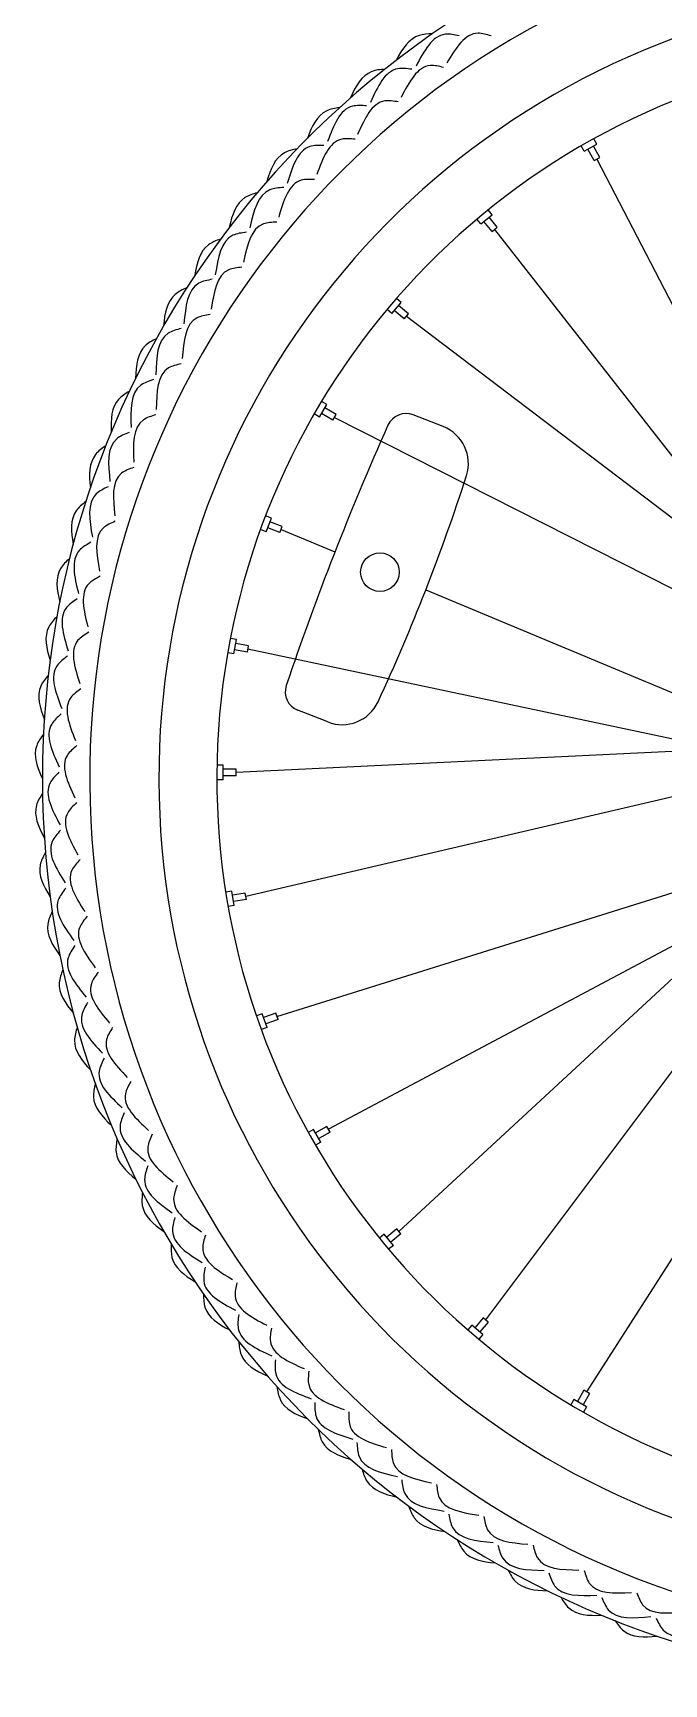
# Model space of a CAD drawing. Header units: millimetres. Extents: x -1488 to 354, y -1 to 1042.
# Drawn here: x -1488 to -1249, y 3 to 627 of the extents above; entities that cross this region are included whole.
import ezdxf

# ---------------------------------------------------------------- set-up
doc = ezdxf.new("R2010")
doc.units = ezdxf.units.MM
doc.layers.add('ceco.net 420', color=7, linetype='Continuous')

msp = doc.modelspace()

# ---------------------------------------------------------------- linework, layer by layer
at = {"layer": 'ceco.net 420'}
for p, q in [((-1274.64, 585.31), (-1275.8, 587.35)), ((-1279.43, 582.6), (-1280.59, 584.64)), ((-1279.43, 582.6), (-1274.64, 585.31)), ((-1275.68, 579.06), (-1278.11, 583.35)), ((-1273.53, 580.28), (-1275.96, 584.57)), ((-1275.68, 579.06), (-1273.53, 580.28)), ((-1274.61, 579.67), (-1181.57, 399.94)), ((-1318.55, 555.11), (-1320.04, 556.92)), ((-1318.55, 555.11), (-1314.3, 558.61)), ((-1314.24, 552.27), (-1317.38, 556.07)), ((-1314.3, 558.61), (-1315.79, 560.42)), ((-1312.33, 553.85), (-1315.47, 557.65)), ((-1314.24, 552.27), (-1312.33, 553.85)), ((-1187.5, 392.3), (-1313.28, 553.06)), ((-1352.29, 521.24), (-1348.72, 525.43)), ((-1348.72, 525.43), (-1350.5, 526.95)), ((-1352.29, 521.24), (-1354.07, 522.77)), ((-1347.56, 519.2), (-1351.31, 522.4)), ((-1345.95, 521.08), (-1349.7, 524.28)), ((-1347.56, 519.2), (-1345.95, 521.08)), ((-1182.45, 395.3), (-1346.75, 520.14)), ((-1376.85, 486.78), (-1378.87, 487.97)), ((-1379.64, 482.03), (-1381.66, 483.22)), ((-1379.64, 482.03), (-1376.85, 486.78)), ((-1374.63, 480.84), (-1378.88, 483.34)), ((-1373.37, 482.97), (-1377.62, 485.47)), ((-1374.63, 480.84), (-1373.37, 482.97)), ((-1374, 481.9), (-1189.77, 388.67)), ((-1332.82, 478.43), (-1344.13, 482.85)), ((-1397.85, 443.82), (-1400.04, 444.64)), ((-1399.77, 438.67), (-1397.85, 443.82)), ((-1399.77, 438.67), (-1401.97, 439.49)), ((-1394.62, 438.36), (-1399.24, 440.09)), ((-1393.76, 440.68), (-1398.38, 442.41)), ((-1394.62, 438.36), (-1393.76, 440.68)), ((-1394.19, 439.52), (-1373.79, 431.02)), ((-1339.38, 416.67), (-1203.74, 360.13)), ((-1411.06, 397.88), (-1413.37, 398.31)), ((-1412.06, 392.47), (-1411.06, 397.88)), ((-1406.94, 393.06), (-1411.79, 393.96)), ((-1406.49, 395.49), (-1411.34, 396.39)), ((-1406.94, 393.06), (-1406.49, 395.49)), ((-1205.76, 351.72), (-1406.72, 394.28)), ((-1412.06, 392.47), (-1414.37, 392.89)), ((-1376.53, 366.68), (-1387.84, 371.1)), ((-1204.83, 357.54), (-1411.19, 347.54)), ((-1416.1, 350.34), (-1418.45, 350.36)), ((-1416.15, 344.83), (-1416.1, 350.34)), ((-1416.15, 344.83), (-1418.49, 344.85)), ((-1411.21, 346.31), (-1416.14, 346.35)), ((-1411.19, 348.78), (-1416.11, 348.82)), ((-1411.21, 346.31), (-1411.19, 348.78)), ((-1407.49, 300.74), (-1206.41, 347.75)), ((-1395.72, 255.3), (-1214.86, 311.87)), ((-1206.67, 306.16), (-1349.62, 173.91)), ((-1412.81, 302.64), (-1415.12, 302.25)), ((-1411.9, 297.21), (-1412.81, 302.64)), ((-1407.7, 301.97), (-1412.56, 301.15)), ((-1407.29, 299.52), (-1407.7, 301.97)), ((-1204.03, 304.31), (-1376.23, 212.59)), ((-1411.9, 297.21), (-1414.21, 296.83)), ((-1407.29, 299.52), (-1412.15, 298.71)), ((-1316.7, 140.44), (-1197.39, 299.68)), ((-1278.47, 113.2), (-1175.82, 273.51)), ((-1401.28, 256.24), (-1403.49, 255.46)), ((-1399.44, 251.06), (-1401.28, 256.24)), ((-1396.13, 256.47), (-1400.78, 254.82)), ((-1395.3, 254.13), (-1396.13, 256.47)), ((-1399.44, 251.06), (-1401.65, 250.27)), ((-1395.3, 254.13), (-1399.95, 252.48)), ((-1381.87, 212.55), (-1383.91, 211.4)), ((-1379.16, 207.76), (-1381.87, 212.55)), ((-1376.84, 213.67), (-1381.13, 211.24)), ((-1375.62, 211.51), (-1376.84, 213.67)), ((-1379.16, 207.76), (-1381.2, 206.61)), ((-1375.62, 211.51), (-1379.91, 209.08)), ((-1355.17, 172.9), (-1356.98, 171.4)), ((-1351.67, 168.65), (-1355.17, 172.9)), ((-1350.41, 174.86), (-1354.21, 171.73)), ((-1351.67, 168.65), (-1353.48, 167.16)), ((-1348.83, 172.96), (-1352.63, 169.82)), ((-1348.83, 172.96), (-1350.41, 174.86)), ((-1321.99, 138.48), (-1323.51, 136.69)), ((-1317.81, 134.9), (-1321.99, 138.48)), ((-1317.64, 141.24), (-1320.84, 137.49)), ((-1315.76, 139.64), (-1318.96, 135.89)), ((-1315.76, 139.64), (-1317.64, 141.24)), ((-1317.81, 134.9), (-1319.33, 133.12)), ((-1279.53, 113.82), (-1282.03, 109.57)), ((-1277.4, 112.57), (-1279.9, 108.32)), ((-1277.4, 112.57), (-1279.53, 113.82)), ((-1283.34, 110.34), (-1284.53, 108.32)), ((-1278.6, 107.55), (-1283.34, 110.34)), ((-1278.6, 107.55), (-1279.78, 105.53))]:
    msp.add_line(p, q, dxfattribs=at)
msp.add_circle((-1356.77, 423.37), 7.3, dxfattribs=at)
for centre, radius, start, end in [((-1141.88, 345.32), 342.61, 30.05739, 339.95745), ((-1141.88, 345.32), 324.72, 30.25968, 337.84604), ((-1141.88, 345.32), 298.54, 30.59964, 334.59776), ((-1141.88, 345.32), 276.61, 30.93406, 331.03909), ((-1346.86, 475.87), 7.5, 68.63811, 155.9155), ((-337.83, 24.84), 1112.75, 155.9155, 161.36073), ((-1338.29, 464.46), 15, 342.16603, 68.63811), ((-2034.44, 688.43), 746.29, 335.1102, 342.16603), ((-1385.11, 378.08), 7.5, 161.36073, 248.63811), ((-1371.07, 380.65), 15, 248.63811, 335.1102)]:
    msp.add_arc(centre, radius, start, end, dxfattribs=at)
for points, knots in [([(-1336.9, 627), (-1338.67, 626.99), (-1344.82, 626.67), (-1348.31, 621.38), (-1350.54, 617.05)], [1.290026, 1.290026, 1.290026, 1.290026, 6.384144, 19.446481, 19.446481, 19.446481, 19.446481]), ([(-1326.75, 626.31), (-1328.57, 626.67), (-1336.02, 628.17), (-1340.05, 620.57), (-1343.1, 614.83)], [0, 0, 0, 0, 5.278026, 21.651368, 21.651368, 21.651368, 21.651368]), ([(-1314.65, 626.22), (-1316.36, 626.74), (-1323.57, 628.94), (-1328.06, 621.58), (-1331.48, 615.97)], [0, 0, 0, 0, 5.072032, 21.445374, 21.445374, 21.445374, 21.445374]), ([(-1354.91, 613.64), (-1356.67, 613.51), (-1362.79, 612.8), (-1365.93, 607.28), (-1367.87, 602.82)], [1.290026, 1.290026, 1.290026, 1.290026, 6.384144, 19.446481, 19.446481, 19.446481, 19.446481]), ([(-1344.73, 613.61), (-1346.57, 613.86), (-1354.11, 614.87), (-1357.63, 607.02), (-1360.3, 601.09)], [0, 0, 0, 0, 5.278026, 21.651368, 21.651368, 21.651368, 21.651368]), ([(-1332.65, 614.32), (-1334.39, 614.73), (-1341.73, 616.45), (-1345.73, 608.82), (-1348.78, 602.99)], [0, 0, 0, 0, 5.072032, 21.445374, 21.445374, 21.445374, 21.445374]), ([(-1361.84, 599.77), (-1363.69, 599.9), (-1371.28, 600.41), (-1374.29, 592.35), (-1376.56, 586.26)], [0, 0, 0, 0, 5.278026, 21.651368, 21.651368, 21.651368, 21.651368]), ([(-1349.84, 601.27), (-1351.6, 601.56), (-1359.04, 602.8), (-1362.53, 594.92), (-1365.19, 588.9)], [0, 0, 0, 0, 5.072032, 21.445374, 21.445374, 21.445374, 21.445374]), ([(-1372, 599.13), (-1373.75, 598.89), (-1379.81, 597.78), (-1382.58, 592.07), (-1384.23, 587.48)], [1.290026, 1.290026, 1.290026, 1.290026, 6.384144, 19.446481, 19.446481, 19.446481, 19.446481]), ([(-1366.13, 587.12), (-1367.91, 587.3), (-1375.41, 588.04), (-1378.38, 579.95), (-1380.64, 573.78)], [0, 0, 0, 0, 5.072032, 21.445374, 21.445374, 21.445374, 21.445374]), ([(-1388.11, 583.54), (-1389.84, 583.18), (-1395.81, 581.67), (-1398.2, 575.8), (-1399.55, 571.12)], [1.290026, 1.290026, 1.290026, 1.290026, 6.384144, 19.446481, 19.446481, 19.446481, 19.446481]), ([(-1378.02, 584.84), (-1379.87, 584.85), (-1387.47, 584.86), (-1389.95, 576.62), (-1391.82, 570.39)], [0, 0, 0, 0, 5.278026, 21.651368, 21.651368, 21.651368, 21.651368]), ([(-1393.18, 568.88), (-1395.03, 568.77), (-1402.61, 568.28), (-1404.54, 559.9), (-1406, 553.57)], [0, 0, 0, 0, 5.278026, 21.651368, 21.651368, 21.651368, 21.651368]), ([(-1381.47, 571.94), (-1383.25, 572), (-1390.79, 572.25), (-1393.22, 563.98), (-1395.07, 557.67)], [0, 0, 0, 0, 5.072032, 21.445374, 21.445374, 21.445374, 21.445374]), ([(-1403.16, 566.92), (-1404.87, 566.46), (-1410.73, 564.56), (-1412.73, 558.54), (-1413.76, 553.78)], [1.290026, 1.290026, 1.290026, 1.290026, 6.384144, 19.446481, 19.446481, 19.446481, 19.446481]), ([(-1407.26, 551.97), (-1409.1, 551.73), (-1416.64, 550.75), (-1418.02, 542.27), (-1419.06, 535.85)], [0, 0, 0, 0, 5.278026, 21.651368, 21.651368, 21.651368, 21.651368]), ([(-1395.77, 555.78), (-1397.56, 555.72), (-1405.1, 555.48), (-1406.98, 547.08), (-1408.42, 540.66)], [0, 0, 0, 0, 5.072032, 21.445374, 21.445374, 21.445374, 21.445374]), ([(-1417.1, 549.36), (-1418.77, 548.78), (-1424.49, 546.51), (-1426.09, 540.37), (-1426.82, 535.55)], [1.290026, 1.290026, 1.290026, 1.290026, 6.384144, 19.446481, 19.446481, 19.446481, 19.446481]), ([(-1409, 538.72), (-1410.77, 538.55), (-1418.28, 537.82), (-1419.61, 529.31), (-1420.63, 522.81)], [0, 0, 0, 0, 5.072032, 21.445374, 21.445374, 21.445374, 21.445374]), ([(-1420.21, 534.17), (-1422.03, 533.81), (-1429.49, 532.34), (-1430.31, 523.78), (-1430.92, 517.31)], [0, 0, 0, 0, 5.278026, 21.651368, 21.651368, 21.651368, 21.651368]), ([(-1429.85, 530.92), (-1431.48, 530.24), (-1437.04, 527.59), (-1438.24, 521.36), (-1438.65, 516.51)], [1.290026, 1.290026, 1.290026, 1.290026, 6.384144, 19.446481, 19.446481, 19.446481, 19.446481]), ([(-1421.07, 520.84), (-1422.83, 520.55), (-1430.28, 519.33), (-1431.05, 510.75), (-1431.64, 504.2)], [0, 0, 0, 0, 5.072032, 21.445374, 21.445374, 21.445374, 21.445374]), ([(-1431.96, 515.56), (-1433.75, 515.09), (-1441.1, 513.13), (-1441.36, 504.54), (-1441.55, 498.04)], [0, 0, 0, 0, 5.278026, 21.651368, 21.651368, 21.651368, 21.651368]), ([(-1441.38, 511.69), (-1442.96, 510.9), (-1448.33, 507.9), (-1449.12, 501.6), (-1449.21, 496.73)], [1.290026, 1.290026, 1.290026, 1.290026, 6.384144, 19.446481, 19.446481, 19.446481, 19.446481]), ([(-1431.96, 502.2), (-1433.69, 501.8), (-1441.04, 500.09), (-1441.25, 491.48), (-1441.41, 484.9)], [0, 0, 0, 0, 5.072032, 21.445374, 21.445374, 21.445374, 21.445374]), ([(-1442.48, 496.23), (-1444.23, 495.63), (-1451.44, 493.2), (-1451.13, 484.61), (-1450.9, 478.11)], [0, 0, 0, 0, 5.278026, 21.651368, 21.651368, 21.651368, 21.651368]), ([(-1451.62, 491.75), (-1453.14, 490.85), (-1458.31, 487.51), (-1458.69, 481.17), (-1458.45, 476.31)], [1.290026, 1.290026, 1.290026, 1.290026, 6.384144, 19.446481, 19.446481, 19.446481, 19.446481]), ([(-1441.6, 482.9), (-1443.3, 482.38), (-1450.52, 480.2), (-1450.17, 471.59), (-1449.9, 465.02)], [0, 0, 0, 0, 5.072032, 21.445374, 21.445374, 21.445374, 21.445374]), ([(-1451.7, 476.24), (-1453.42, 475.54), (-1460.45, 472.64), (-1459.58, 464.09), (-1458.92, 457.62)], [0, 0, 0, 0, 5.278026, 21.651368, 21.651368, 21.651368, 21.651368]), ([(-1460.53, 471.18), (-1461.99, 470.19), (-1466.93, 466.51), (-1466.89, 460.16), (-1466.34, 455.32)], [1.290026, 1.290026, 1.290026, 1.290026, 6.384144, 19.446481, 19.446481, 19.446481, 19.446481]), ([(-1449.95, 463), (-1451.62, 462.37), (-1458.68, 459.72), (-1457.77, 451.15), (-1457.07, 444.61)], [0, 0, 0, 0, 5.072032, 21.445374, 21.445374, 21.445374, 21.445374]), ([(-1468.08, 450.07), (-1469.48, 448.98), (-1474.16, 444.99), (-1473.71, 438.66), (-1472.84, 433.87)], [1.290026, 1.290026, 1.290026, 1.290026, 6.384144, 19.446481, 19.446481, 19.446481, 19.446481]), ([(-1459.6, 455.7), (-1461.27, 454.88), (-1468.09, 451.53), (-1466.67, 443.05), (-1465.59, 436.64)], [0, 0, 0, 0, 5.278026, 21.651368, 21.651368, 21.651368, 21.651368]), ([(-1456.99, 442.6), (-1458.62, 441.86), (-1465.49, 438.76), (-1464.01, 430.27), (-1462.89, 423.79)], [0, 0, 0, 0, 5.072032, 21.445374, 21.445374, 21.445374, 21.445374]), ([(-1466.14, 434.68), (-1467.75, 433.76), (-1474.34, 429.97), (-1472.36, 421.6), (-1470.87, 415.27)], [0, 0, 0, 0, 5.278026, 21.651368, 21.651368, 21.651368, 21.651368]), ([(-1474.23, 428.51), (-1475.55, 427.33), (-1479.97, 423.04), (-1479.1, 416.76), (-1477.93, 412.03)], [1.290026, 1.290026, 1.290026, 1.290026, 6.384144, 19.446481, 19.446481, 19.446481, 19.446481]), ([(-1462.68, 421.78), (-1464.25, 420.94), (-1470.91, 417.39), (-1468.88, 409.02), (-1467.33, 402.62)], [0, 0, 0, 0, 5.072032, 21.445374, 21.445374, 21.445374, 21.445374]), ([(-1471.29, 413.28), (-1472.84, 412.26), (-1479.17, 408.04), (-1476.65, 399.82), (-1474.74, 393.6)], [0, 0, 0, 0, 5.278026, 21.651368, 21.651368, 21.651368, 21.651368]), ([(-1478.96, 406.59), (-1480.2, 405.33), (-1484.33, 400.76), (-1483.05, 394.55), (-1481.57, 389.91)], [1.290026, 1.290026, 1.290026, 1.290026, 6.384144, 19.446481, 19.446481, 19.446481, 19.446481]), ([(-1466.99, 400.64), (-1468.51, 399.7), (-1474.92, 395.72), (-1472.34, 387.49), (-1470.38, 381.22)], [0, 0, 0, 0, 5.072032, 21.445374, 21.445374, 21.445374, 21.445374]), ([(-1475.03, 391.59), (-1476.51, 390.47), (-1482.55, 385.85), (-1479.49, 377.81), (-1477.19, 371.73)], [0, 0, 0, 0, 5.278026, 21.651368, 21.651368, 21.651368, 21.651368]), ([(-1482.25, 384.41), (-1483.4, 383.08), (-1487.22, 378.25), (-1485.54, 372.13), (-1483.76, 367.6)], [1.290026, 1.290026, 1.290026, 1.290026, 6.384144, 19.446481, 19.446481, 19.446481, 19.446481]), ([(-1469.91, 379.25), (-1471.36, 378.22), (-1477.5, 373.83), (-1474.4, 365.79), (-1472.03, 359.65)], [0, 0, 0, 0, 5.072032, 21.445374, 21.445374, 21.445374, 21.445374]), ([(-1477.35, 369.71), (-1478.74, 368.49), (-1484.47, 363.48), (-1480.9, 355.66), (-1478.2, 349.74)], [0, 0, 0, 0, 5.278026, 21.651368, 21.651368, 21.651368, 21.651368]), ([(-1484.07, 362.07), (-1485.14, 360.66), (-1488.64, 355.59), (-1486.56, 349.6), (-1484.48, 345.19)], [1.290026, 1.290026, 1.290026, 1.290026, 6.384144, 19.446481, 19.446481, 19.446481, 19.446481]), ([(-1471.43, 357.73), (-1472.81, 356.6), (-1478.65, 351.82), (-1475.02, 344), (-1472.26, 338.03)], [0, 0, 0, 0, 5.072032, 21.445374, 21.445374, 21.445374, 21.445374]), ([(-1478.22, 347.71), (-1479.54, 346.4), (-1484.92, 341.04), (-1480.85, 333.47), (-1477.77, 327.74)], [0, 0, 0, 0, 5.278026, 21.651368, 21.651368, 21.651368, 21.651368]), ([(-1484.44, 339.65), (-1485.41, 338.18), (-1488.57, 332.89), (-1486.1, 327.04), (-1483.74, 322.78)], [1.290026, 1.290026, 1.290026, 1.290026, 6.384144, 19.446481, 19.446481, 19.446481, 19.446481]), ([(-1471.54, 336.15), (-1472.84, 334.93), (-1478.35, 329.78), (-1474.22, 322.21), (-1471.07, 316.44)], [0, 0, 0, 0, 5.072032, 21.445374, 21.445374, 21.445374, 21.445374]), ([(-1477.66, 325.71), (-1478.88, 324.32), (-1483.91, 318.61), (-1479.35, 311.32), (-1475.9, 305.81)], [0, 0, 0, 0, 5.278026, 21.651368, 21.651368, 21.651368, 21.651368]), ([(-1483.33, 317.26), (-1484.21, 315.72), (-1487.01, 310.24), (-1484.17, 304.57), (-1481.54, 300.47)], [1.290026, 1.290026, 1.290026, 1.290026, 6.384144, 19.446481, 19.446481, 19.446481, 19.446481]), ([(-1470.23, 314.61), (-1471.45, 313.3), (-1476.61, 307.8), (-1472, 300.53), (-1468.48, 294.97)], [0, 0, 0, 0, 5.072032, 21.445374, 21.445374, 21.445374, 21.445374]), ([(-1475.66, 303.79), (-1476.79, 302.32), (-1481.43, 296.3), (-1476.4, 289.32), (-1472.6, 284.05)], [0, 0, 0, 0, 5.278026, 21.651368, 21.651368, 21.651368, 21.651368]), ([(-1480.77, 294.99), (-1481.54, 293.4), (-1483.98, 287.74), (-1480.77, 282.27), (-1477.88, 278.35)], [1.290026, 1.290026, 1.290026, 1.290026, 6.384144, 19.446481, 19.446481, 19.446481, 19.446481]), ([(-1467.52, 293.2), (-1468.65, 291.82), (-1473.44, 285.99), (-1468.36, 279.03), (-1464.49, 273.72)], [0, 0, 0, 0, 5.072032, 21.445374, 21.445374, 21.445374, 21.445374]), ([(-1472.23, 282.05), (-1473.26, 280.51), (-1477.5, 274.2), (-1472.02, 267.56), (-1467.88, 262.55)], [0, 0, 0, 0, 5.278026, 21.651368, 21.651368, 21.651368, 21.651368]), ([(-1476.75, 272.93), (-1477.42, 271.29), (-1479.48, 265.49), (-1475.92, 260.24), (-1472.78, 256.52)], [1.290026, 1.290026, 1.290026, 1.290026, 6.384144, 19.446481, 19.446481, 19.446481, 19.446481]), ([(-1463.41, 272.01), (-1464.45, 270.56), (-1468.85, 264.43), (-1463.33, 257.82), (-1459.11, 252.77)], [0, 0, 0, 0, 5.072032, 21.445374, 21.445374, 21.445374, 21.445374]), ([(-1467.38, 260.58), (-1468.31, 258.98), (-1472.13, 252.4), (-1466.23, 246.14), (-1461.77, 241.4)], [0, 0, 0, 0, 5.278026, 21.651368, 21.651368, 21.651368, 21.651368]), ([(-1471.3, 251.19), (-1471.86, 249.51), (-1473.54, 243.58), (-1469.64, 238.58), (-1466.26, 235.07)], [1.290026, 1.290026, 1.290026, 1.290026, 6.384144, 19.446481, 19.446481, 19.446481, 19.446481]), ([(-1457.93, 251.14), (-1458.87, 249.62), (-1462.86, 243.22), (-1456.92, 236.98), (-1452.38, 232.22)], [0, 0, 0, 0, 5.072032, 21.445374, 21.445374, 21.445374, 21.445374]), ([(-1461.14, 239.47), (-1461.97, 237.81), (-1465.34, 231), (-1459.05, 225.14), (-1454.29, 220.7)], [0, 0, 0, 0, 5.278026, 21.651368, 21.651368, 21.651368, 21.651368]), ([(-1464.44, 229.84), (-1464.89, 228.13), (-1466.17, 222.11), (-1461.96, 217.37), (-1458.36, 214.09)], [1.290026, 1.290026, 1.290026, 1.290026, 6.384144, 19.446481, 19.446481, 19.446481, 19.446481]), ([(-1451.09, 230.67), (-1451.94, 229.1), (-1455.5, 222.45), (-1449.16, 216.61), (-1444.32, 212.16)], [0, 0, 0, 0, 5.072032, 21.445374, 21.445374, 21.445374, 21.445374]), ([(-1453.54, 218.82), (-1454.25, 217.11), (-1457.17, 210.09), (-1450.51, 204.65), (-1445.47, 200.54)], [0, 0, 0, 0, 5.278026, 21.651368, 21.651368, 21.651368, 21.651368]), ([(-1456.19, 208.99), (-1456.53, 207.26), (-1457.42, 201.16), (-1452.91, 196.71), (-1449.1, 193.67)], [1.290026, 1.290026, 1.290026, 1.290026, 6.384144, 19.446481, 19.446481, 19.446481, 19.446481]), ([(-1442.93, 210.69), (-1443.67, 209.07), (-1446.79, 202.2), (-1440.08, 196.79), (-1434.96, 192.66)], [0, 0, 0, 0, 5.072032, 21.445374, 21.445374, 21.445374, 21.445374]), ([(-1444.6, 198.7), (-1445.2, 196.95), (-1447.65, 189.75), (-1440.65, 184.77), (-1435.35, 180.99)], [0, 0, 0, 0, 5.278026, 21.651368, 21.651368, 21.651368, 21.651368]), ([(-1446.61, 188.73), (-1446.83, 186.97), (-1447.32, 180.83), (-1442.52, 176.68), (-1438.52, 173.9)], [1.290026, 1.290026, 1.290026, 1.290026, 6.384144, 19.446481, 19.446481, 19.446481, 19.446481]), ([(-1433.48, 191.29), (-1434.11, 189.62), (-1436.78, 182.56), (-1429.73, 177.6), (-1424.35, 173.82)], [0, 0, 0, 0, 5.072032, 21.445374, 21.445374, 21.445374, 21.445374]), ([(-1434.36, 179.22), (-1434.84, 177.43), (-1436.83, 170.09), (-1429.51, 165.57), (-1423.98, 162.15)], [0, 0, 0, 0, 5.278026, 21.651368, 21.651368, 21.651368, 21.651368]), ([(-1435.71, 169.13), (-1435.82, 167.37), (-1435.9, 161.21), (-1430.85, 157.38), (-1426.67, 154.87)], [1.290026, 1.290026, 1.290026, 1.290026, 6.384144, 19.446481, 19.446481, 19.446481, 19.446481]), ([(-1422.79, 172.55), (-1423.31, 170.84), (-1425.5, 163.62), (-1418.15, 159.14), (-1412.53, 155.71)], [0, 0, 0, 0, 5.072032, 21.445374, 21.445374, 21.445374, 21.445374]), ([(-1422.87, 160.45), (-1423.23, 158.63), (-1424.73, 151.17), (-1417.14, 147.14), (-1411.39, 144.09)], [0, 0, 0, 0, 5.278026, 21.651368, 21.651368, 21.651368, 21.651368]), ([(-1423.56, 150.29), (-1423.55, 148.52), (-1423.23, 142.37), (-1417.94, 138.88), (-1413.61, 136.65)], [1.290026, 1.290026, 1.290026, 1.290026, 6.384144, 19.446481, 19.446481, 19.446481, 19.446481]), ([(-1410.88, 154.54), (-1411.29, 152.81), (-1413.01, 145.46), (-1405.38, 141.47), (-1399.55, 138.41)], [0, 0, 0, 0, 5.072032, 21.445374, 21.445374, 21.445374, 21.445374]), ([(-1410.18, 142.46), (-1410.42, 140.63), (-1411.43, 133.09), (-1403.59, 129.56), (-1397.66, 126.9)], [0, 0, 0, 0, 5.278026, 21.651368, 21.651368, 21.651368, 21.651368]), ([(-1410.2, 132.29), (-1410.08, 130.52), (-1409.36, 124.41), (-1403.85, 121.27), (-1399.38, 119.33)], [1.290026, 1.290026, 1.290026, 1.290026, 6.384144, 19.446481, 19.446481, 19.446481, 19.446481]), ([(-1397.83, 137.36), (-1398.12, 135.6), (-1399.36, 128.16), (-1391.48, 124.67), (-1385.47, 122.01)], [0, 0, 0, 0, 5.072032, 21.445374, 21.445374, 21.445374, 21.445374]), ([(-1396.34, 125.35), (-1396.46, 123.5), (-1396.97, 115.91), (-1388.92, 112.91), (-1382.82, 110.64)], [0, 0, 0, 0, 5.278026, 21.651368, 21.651368, 21.651368, 21.651368]), ([(-1383.68, 121.06), (-1383.86, 119.29), (-1384.61, 111.78), (-1376.52, 108.82), (-1370.34, 106.55)], [0, 0, 0, 0, 5.072032, 21.445374, 21.445374, 21.445374, 21.445374]), ([(-1395.69, 115.19), (-1395.45, 113.44), (-1394.34, 107.39), (-1388.63, 104.62), (-1384.05, 102.97)], [1.290026, 1.290026, 1.290026, 1.290026, 6.384144, 19.446481, 19.446481, 19.446481, 19.446481]), ([(-1381.4, 109.18), (-1381.41, 107.33), (-1381.42, 99.72), (-1373.19, 97.25), (-1366.96, 95.38)], [0, 0, 0, 0, 5.278026, 21.651368, 21.651368, 21.651368, 21.651368]), ([(-1368.5, 105.73), (-1368.56, 103.95), (-1368.81, 96.41), (-1360.55, 93.98), (-1354.23, 92.12)], [0, 0, 0, 0, 5.072032, 21.445374, 21.445374, 21.445374, 21.445374]), ([(-1380.1, 99.09), (-1379.75, 97.35), (-1378.24, 91.38), (-1372.36, 88.99), (-1367.68, 87.65)], [1.290026, 1.290026, 1.290026, 1.290026, 6.384144, 19.446481, 19.446481, 19.446481, 19.446481]), ([(-1365.45, 94.02), (-1365.33, 92.17), (-1364.85, 84.58), (-1356.47, 82.65), (-1350.13, 81.19)], [0, 0, 0, 0, 5.278026, 21.651368, 21.651368, 21.651368, 21.651368]), ([(-1352.34, 91.42), (-1352.29, 89.64), (-1352.05, 82.1), (-1343.64, 80.21), (-1337.22, 78.77)], [0, 0, 0, 0, 5.072032, 21.445374, 21.445374, 21.445374, 21.445374]), ([(-1363.49, 84.03), (-1363.02, 82.33), (-1361.12, 76.47), (-1355.1, 74.47), (-1350.34, 73.43)], [1.290026, 1.290026, 1.290026, 1.290026, 6.384144, 19.446481, 19.446481, 19.446481, 19.446481]), ([(-1348.53, 79.94), (-1348.29, 78.1), (-1347.32, 70.56), (-1338.83, 69.18), (-1332.41, 68.14)], [0, 0, 0, 0, 5.278026, 21.651368, 21.651368, 21.651368, 21.651368]), ([(-1335.29, 78.2), (-1335.11, 76.42), (-1334.38, 68.92), (-1325.87, 67.59), (-1319.37, 66.57)], [0, 0, 0, 0, 5.072032, 21.445374, 21.445374, 21.445374, 21.445374]), ([(-1345.92, 70.1), (-1345.35, 68.43), (-1343.07, 62.71), (-1336.93, 61.1), (-1332.11, 60.38)], [1.290026, 1.290026, 1.290026, 1.290026, 6.384144, 19.446481, 19.446481, 19.446481, 19.446481]), ([(-1330.73, 66.99), (-1330.38, 65.17), (-1328.91, 57.71), (-1320.35, 56.89), (-1313.87, 56.27)], [0, 0, 0, 0, 5.278026, 21.651368, 21.651368, 21.651368, 21.651368]), ([(-1317.4, 66.12), (-1317.11, 64.36), (-1315.89, 56.92), (-1307.31, 56.15), (-1300.76, 55.56)], [0, 0, 0, 0, 5.072032, 21.445374, 21.445374, 21.445374, 21.445374]), ([(-1327.49, 57.34), (-1326.8, 55.71), (-1324.15, 50.15), (-1317.93, 48.95), (-1313.07, 48.55)], [1.290026, 1.290026, 1.290026, 1.290026, 6.384144, 19.446481, 19.446481, 19.446481, 19.446481]), ([(-1312.13, 55.23), (-1311.65, 53.44), (-1309.7, 46.09), (-1301.1, 45.84), (-1294.6, 45.64)], [0, 0, 0, 0, 5.278026, 21.651368, 21.651368, 21.651368, 21.651368]), ([(-1298.77, 55.24), (-1298.36, 53.5), (-1296.66, 46.15), (-1288.04, 45.95), (-1281.47, 45.79)], [0, 0, 0, 0, 5.072032, 21.445374, 21.445374, 21.445374, 21.445374]), ([(-1308.25, 45.82), (-1307.46, 44.24), (-1304.46, 38.86), (-1298.17, 38.07), (-1293.3, 37.99)], [1.290026, 1.290026, 1.290026, 1.290026, 6.384144, 19.446481, 19.446481, 19.446481, 19.446481]), ([(-1292.79, 44.72), (-1292.2, 42.96), (-1289.77, 35.76), (-1281.17, 36.06), (-1274.67, 36.29)], [0, 0, 0, 0, 5.278026, 21.651368, 21.651368, 21.651368, 21.651368]), ([(-1279.46, 45.6), (-1278.94, 43.89), (-1276.76, 36.67), (-1268.15, 37.03), (-1261.58, 37.3)], [0, 0, 0, 0, 5.072032, 21.445374, 21.445374, 21.445374, 21.445374]), ([(-1288.31, 35.58), (-1287.42, 34.05), (-1284.07, 28.89), (-1277.74, 28.51), (-1272.87, 28.74)], [1.290026, 1.290026, 1.290026, 1.290026, 6.384144, 19.446481, 19.446481, 19.446481, 19.446481]), ([(-1272.81, 35.49), (-1272.1, 33.78), (-1269.2, 26.75), (-1260.65, 27.61), (-1254.18, 28.27)], [0, 0, 0, 0, 5.278026, 21.651368, 21.651368, 21.651368, 21.651368]), ([(-1259.56, 37.24), (-1258.93, 35.57), (-1256.28, 28.51), (-1247.72, 29.43), (-1241.18, 30.13)], [0, 0, 0, 0, 5.072032, 21.445374, 21.445374, 21.445374, 21.445374]), ([(-1267.74, 26.67), (-1266.75, 25.2), (-1263.07, 20.26), (-1256.73, 20.3), (-1251.89, 20.85)], [1.290026, 1.290026, 1.290026, 1.290026, 6.384144, 19.446481, 19.446481, 19.446481, 19.446481]), ([(-1252.26, 27.59), (-1251.45, 25.93), (-1248.1, 19.1), (-1239.61, 20.53), (-1233.2, 21.61)], [0, 0, 0, 0, 5.278026, 21.651368, 21.651368, 21.651368, 21.651368])]:
    msp.add_open_spline(points, degree=3, knots=knots, dxfattribs=at)

doc.saveas('drawing.dxf')
